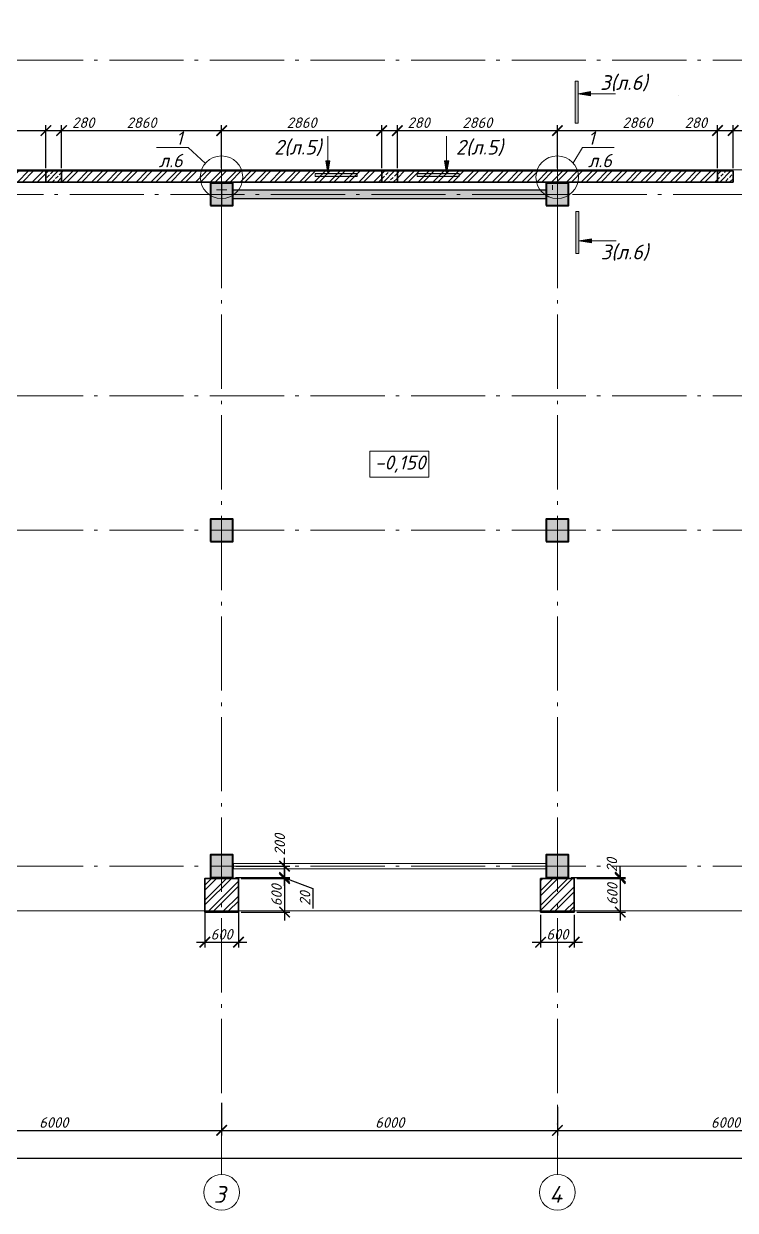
# Model space of a CAD drawing. Header units: millimetres. Extents: x -82276 to 69119, y 30132 to 86759.
# Drawn here: x -36808 to -24092, y 51308 to 72506 of the extents above; entities that cross this region are included whole.
import ezdxf
from ezdxf import colors
from ezdxf.entities.mleader import LeaderData, LeaderLine
from ezdxf.enums import TextEntityAlignment as Align
from ezdxf.math import Vec2, Vec3

# ---------------------------------------------------------------- set-up
doc = ezdxf.new("R2010")
doc.units = ezdxf.units.MM
doc.header["$MEASUREMENT"] = 0
doc.linetypes.add('Double Dashed', pattern=[1797.222233, 1325, -211.666656, 63.333344, -197.222233])
doc.layers.get('0').update_dxf_attribs({"lineweight": 5})
doc.layers.add('#Hatch', color=252, linetype='Continuous', lineweight=5, true_color=0x696969)
for name, color, linetype, lineweight in [('#Бетон', 10, 'Continuous', 35), ('#Выноски', 150, 'Continuous', 15), ('#стены внутр', 152, 'Continuous', 35), ('#стены наруж', 12, 'Continuous', 35), ('колонны_Ном._пера__94', 252, 'Continuous', 5), ('колонны_Ном._пера__99', 7, 'Continuous', 40), ('ОВ_главный', 1, 'Continuous', 30), ('оси_Ном._пера__96', 7, 'Continuous', 5), ('оси_Ном._пера__97', 7, 'Continuous', 5), ('размеры', 7, 'Continuous', 5), ('стены наруж_Ном._пера__96', 7, 'Continuous', 13), ('стены наруж_Ном._пера__97', 7, 'Continuous', 5), ('текст_Ном._пера__1', 7, 'Continuous', 0), ('текст_Ном._пера__98', 7, 'Continuous', 35), ('чертеж', 7, 'Continuous', 5), ('чертеж_Ном._пера__98', 7, 'Continuous', 35)]:
    doc.layers.add(name, color=color, linetype=linetype, lineweight=lineweight)
doc.layers.add('колонны', color=7, linetype='Continuous')
doc.layers.add('оси', color=7, linetype='Continuous')
doc.styles.get("Standard").update_dxf_attribs({"font": 'isocpeui.ttf'})
doc.styles.add('STEP PR', font='isocpeui.ttf')
doc.styles.add('СГЕНЕРИР_СТИЛЬ_2', font='gost_2_304-81_type.ttf')
doc.dimstyles.new('SPDS', dxfattribs={"dimscale": 50, "dimtxt": 2.5, "dimasz": 2.5, "dimexe": 1.25, "dimexo": 0.625, "dimtad": 1, "dimdec": 0, "dimrnd": 0.001, "dimtxsty": 'STEP PR', "dimblk": 'ARCHTICK', "dimcen": 2.5, "dimdle": 2, "dimclrd": 256, "dimclre": 256, "dimclrt": 7, "dimadec": 0, "dimazin": 2, "dimtfac": 0.75, "dimtdec": 0, "dimtmove": 1, "dimatfit": 3, "dimfxl": 1, "dimtolj": 1, "dimarcsym": 1})

# ---------------------------------------------------------------- blocks, each defined once
blk = doc.blocks.new('_ArchTick')
at = {"color": 0, "linetype": 'ByBlock', "const_width": 0.15}
blk.add_lwpolyline([(-0.5, -0.5), (0.5, 0.5)], dxfattribs=at)
blk = doc.blocks.new('*D15')
at = {"layer": 'Defpoints', "color": 0, "transparency": 16777216}
for p in [(-45271, 53288), (22379, 52484), (22379, 52239)]:
    blk.add_point(p, dxfattribs=at)
at = {"layer": 'размеры', "lineweight": -2, "transparency": 16777216}
for p, q in [((-45271, 53241), (-45271, 52145)), ((22379, 52437), (22379, 52145)), ((-45421, 52239), (22529, 52239))]:
    blk.add_line(p, q, dxfattribs=at)
at = {"layer": 'размеры', "lineweight": -2, "transparency": 16777216, "xscale": 187.5, "yscale": 187.5, "zscale": 187.5, "rotation": 180}
blk.add_blockref('_ArchTick', (-45271, 52239), dxfattribs=at)
at = {"layer": 'размеры', "lineweight": -2, "transparency": 16777216, "xscale": 187.5, "yscale": 187.5, "zscale": 187.5}
blk.add_blockref('_ArchTick', (22379, 52239), dxfattribs=at)
at = {"layer": 'размеры', "color": 7, "transparency": 16777216, "insert": (-11925, 52381), "char_height": 187.5, "attachment_point": 5, "style": 'STEP PR'}
blk.add_mtext('\\A1;67650', dxfattribs=at)
blk = doc.blocks.new('*D18')
at = {"layer": 'Defpoints', "color": 0, "transparency": 16777216}
for p in [(-39271, 53333), (-33271, 53272), (-33271, 52735)]:
    blk.add_point(p, dxfattribs=at)
at = {"layer": 'размеры', "lineweight": -2, "transparency": 16777216}
for p, q in [((-39271, 53286), (-39271, 52641)), ((-33271, 53225), (-33271, 52641)), ((-39421, 52735), (-33121, 52735))]:
    blk.add_line(p, q, dxfattribs=at)
at = {"layer": 'размеры', "lineweight": -2, "transparency": 16777216, "xscale": 187.5, "yscale": 187.5, "zscale": 187.5, "rotation": 180}
blk.add_blockref('_ArchTick', (-39271, 52735), dxfattribs=at)
at = {"layer": 'размеры', "lineweight": -2, "transparency": 16777216, "xscale": 187.5, "yscale": 187.5, "zscale": 187.5}
blk.add_blockref('_ArchTick', (-33271, 52735), dxfattribs=at)
at = {"layer": 'размеры', "color": 7, "transparency": 16777216, "insert": (-36271, 52876), "char_height": 187.5, "attachment_point": 5, "style": 'STEP PR'}
blk.add_mtext('\\A1;6000', dxfattribs=at)
blk = doc.blocks.new('*D19')
at = {"layer": 'Defpoints', "color": 0, "transparency": 16777216}
for p in [(-33271, 53272), (-27271, 53202), (-27271, 52735)]:
    blk.add_point(p, dxfattribs=at)
at = {"layer": 'размеры', "lineweight": -2, "transparency": 16777216}
for p, q in [((-33271, 53225), (-33271, 52641)), ((-27271, 53155), (-27271, 52641)), ((-33421, 52735), (-27121, 52735))]:
    blk.add_line(p, q, dxfattribs=at)
at = {"layer": 'размеры', "lineweight": -2, "transparency": 16777216, "xscale": 187.5, "yscale": 187.5, "zscale": 187.5, "rotation": 180}
blk.add_blockref('_ArchTick', (-33271, 52735), dxfattribs=at)
at = {"layer": 'размеры', "lineweight": -2, "transparency": 16777216, "xscale": 187.5, "yscale": 187.5, "zscale": 187.5}
blk.add_blockref('_ArchTick', (-27271, 52735), dxfattribs=at)
at = {"layer": 'размеры', "color": 7, "transparency": 16777216, "insert": (-30266, 52876), "char_height": 187.5, "attachment_point": 5, "style": 'STEP PR'}
blk.add_mtext('\\A1;6000', dxfattribs=at)
blk = doc.blocks.new('*D20')
at = {"layer": 'Defpoints', "color": 0, "transparency": 16777216}
for p in [(-21271, 53343), (-27271, 53202), (-21271, 52735)]:
    blk.add_point(p, dxfattribs=at)
at = {"layer": 'размеры', "lineweight": -2, "transparency": 16777216}
for p, q in [((-21271, 53296), (-21271, 52641)), ((-27271, 53155), (-27271, 52641)), ((-27421, 52735), (-21121, 52735))]:
    blk.add_line(p, q, dxfattribs=at)
at = {"layer": 'размеры', "lineweight": -2, "transparency": 16777216, "xscale": 187.5, "yscale": 187.5, "zscale": 187.5, "rotation": 180}
blk.add_blockref('_ArchTick', (-27271, 52735), dxfattribs=at)
at = {"layer": 'размеры', "lineweight": -2, "transparency": 16777216, "xscale": 187.5, "yscale": 187.5, "zscale": 187.5}
blk.add_blockref('_ArchTick', (-21271, 52735), dxfattribs=at)
at = {"layer": 'размеры', "color": 7, "transparency": 16777216, "insert": (-24266, 52876), "char_height": 187.5, "attachment_point": 5, "style": 'STEP PR'}
blk.add_mtext('\\A1;6000', dxfattribs=at)
blk = doc.blocks.new('*D36')
at = {"layer": 'Defpoints', "color": 0, "transparency": 16777216}
for p in [(-33571, 56766), (-32971, 56766), (-32971, 56097)]:
    blk.add_point(p, dxfattribs=at)
at = {"layer": 'размеры', "lineweight": -2, "transparency": 16777216}
for p, q in [((-33571, 56719), (-33571, 56004)), ((-32971, 56719), (-32971, 56004)), ((-33721, 56097), (-32821, 56097))]:
    blk.add_line(p, q, dxfattribs=at)
at = {"layer": 'размеры', "lineweight": -2, "transparency": 16777216, "xscale": 187.5, "yscale": 187.5, "zscale": 187.5, "rotation": 180}
blk.add_blockref('_ArchTick', (-33571, 56097), dxfattribs=at)
at = {"layer": 'размеры', "lineweight": -2, "transparency": 16777216, "xscale": 187.5, "yscale": 187.5, "zscale": 187.5}
blk.add_blockref('_ArchTick', (-32971, 56097), dxfattribs=at)
at = {"layer": 'размеры', "color": 7, "transparency": 16777216, "insert": (-33271, 56238), "char_height": 187.5, "attachment_point": 5, "style": 'STEP PR'}
blk.add_mtext('\\A1;600', dxfattribs=at)
blk = doc.blocks.new('*D37')
at = {"layer": 'Defpoints', "color": 0, "transparency": 16777216}
for p in [(-27571, 56636), (-26971, 56636), (-26971, 56097)]:
    blk.add_point(p, dxfattribs=at)
at = {"layer": 'размеры', "lineweight": -2, "transparency": 16777216}
for p, q in [((-27571, 56589), (-27571, 56004)), ((-26971, 56589), (-26971, 56004)), ((-27721, 56097), (-26821, 56097))]:
    blk.add_line(p, q, dxfattribs=at)
at = {"layer": 'размеры', "lineweight": -2, "transparency": 16777216, "xscale": 187.5, "yscale": 187.5, "zscale": 187.5, "rotation": 180}
blk.add_blockref('_ArchTick', (-27571, 56097), dxfattribs=at)
at = {"layer": 'размеры', "lineweight": -2, "transparency": 16777216, "xscale": 187.5, "yscale": 187.5, "zscale": 187.5}
blk.add_blockref('_ArchTick', (-26971, 56097), dxfattribs=at)
at = {"layer": 'размеры', "color": 7, "transparency": 16777216, "insert": (-27271, 56238), "char_height": 187.5, "attachment_point": 5, "style": 'STEP PR'}
blk.add_mtext('\\A1;600', dxfattribs=at)
blk = doc.blocks.new('Колонна_15_1', base_point=(22379, 71856))
at = {"layer": 'колонны_Ном._пера__94', "linetype": 'Continuous'}
blk.add_hatch(color=256, dxfattribs=at).paths.add_polyline_path([(22179, 71647), (22579, 71647), (22579, 72047), (22179, 72047)])
at = {"layer": 'колонны_Ном._пера__94', "color": 253, "lineweight": 5, "true_color": 0xa3a3a3}
for points in [[(22379, 72047), (22379, 71647)], [(22179, 71847), (22579, 71847)]]:
    blk.add_lwpolyline(points, dxfattribs=at)
at = {"layer": 'колонны_Ном._пера__99', "linetype": 'Continuous', "flags": 128}
blk.add_lwpolyline([(22179, 71647), (22579, 71647), (22579, 72047), (22179, 72047)], close=True, dxfattribs=at)
blk = doc.blocks.new('Связ001')
at = {"layer": 'чертеж', "color": 83, "linetype": 'Continuous', "true_color": 0x7dc93b}
blk.add_line((150, 0), (1209, 0), dxfattribs=at)
at = {"layer": 'чертеж', "color": 102, "linetype": 'Continuous'}
blk.add_lwpolyline([(150, 100), (5983, 100), (5983, 0), (150, 0), (150, 100)], dxfattribs=at)
blk = doc.blocks.new('Стандартный маркер сетки_19')
at = {"layer": 'оси_Ном._пера__96', "linetype": 'Double Dashed'}
blk.add_line((900, 0), (35164, 0), dxfattribs=at)
at = {"layer": 'оси_Ном._пера__96', "style": 'СГЕНЕРИР_СТИЛЬ_2'}
blk.add_attdef('AC_MarkerText_1', text='', height=350, rotation=180, dxfattribs=at).set_placement((36306, 270), align=Align.BOTTOM_LEFT)
blk = doc.blocks.new('A$C4165528A')
at = {"layer": 'колонны_Ном._пера__94', "linetype": 'Continuous', "true_color": 0x737373}
blk.add_hatch(color=8, dxfattribs=at).paths.add_polyline_path([(19, -964), (179, -964), (179, 4637), (19, 4637)])
at = {"layer": '#стены внутр', "lineweight": 30}
blk.add_lwpolyline([(19, 4637), (179, 4637), (179, -964), (19, -964), (19, 4637)], dxfattribs=at)
blk = doc.blocks.new('Стандартный маркер сетки')
at = {"layer": 'оси_Ном._пера__96', "linetype": 'Double Dashed'}
for p, q in [((900, 0), (0, 0)), ((900, 0), (17157, 0)), ((17157, 0), (18057, 0))]:
    blk.add_line(p, q, dxfattribs=at)
blk.add_point((17157, 0), dxfattribs=at)
blk.add_point((17157, 0), dxfattribs=at)
at = {"layer": 'оси_Ном._пера__97', "linetype": 'Continuous'}
blk.add_circle((18377, 0), 320, dxfattribs=at)
at = {"layer": 'оси_Ном._пера__96', "style": 'СГЕНЕРИР_СТИЛЬ_2'}
blk.add_attdef('AC_MarkerText_1', text='', height=350, rotation=90, dxfattribs=at).set_placement((18727, -87), align=Align.BOTTOM_LEFT)
blk = doc.blocks.new('*D92')
at = {"layer": 'Defpoints', "color": 0, "transparency": 16777216}
for p in [(-33071, 57256), (-32971, 57236), (-32148, 57256)]:
    blk.add_point(p, dxfattribs=at)
at = {"layer": 'размеры', "lineweight": -2, "transparency": 16777216}
for p, q in [((-33024, 57256), (-32054, 57256)), ((-32924, 57236), (-32054, 57236)), ((-32148, 57256), (-32148, 57443)), ((-32148, 57236), (-32148, 57256)), ((-32148, 57236), (-32148, 57256)), ((-32148, 57246), (-31640, 57058)), ((-32148, 57236), (-32148, 57048)), ((-31640, 57058), (-31640, 56702))]:
    blk.add_line(p, q, dxfattribs=at)
at = {"layer": 'размеры', "lineweight": -2, "transparency": 16777216, "xscale": 187.5, "yscale": 187.5, "zscale": 187.5}
for p, rotation in [((-32148, 57256), 270), ((-32148, 57236), 90)]:
    blk.add_blockref('_ArchTick', p, dxfattribs=dict(at, rotation=rotation))
at = {"layer": 'размеры', "color": 7, "transparency": 16777216, "insert": (-31781, 56880), "char_height": 187.5, "attachment_point": 5, "rotation": 90, "style": 'STEP PR'}
blk.add_mtext('\\A1;20', dxfattribs=at)
blk = doc.blocks.new('*D91')
at = {"layer": 'Defpoints', "color": 0, "transparency": 16777216}
for p in [(-32971, 57236), (-32971, 56636), (-32148, 56636)]:
    blk.add_point(p, dxfattribs=at)
at = {"layer": 'размеры', "lineweight": -2, "transparency": 16777216}
for p, q in [((-32924, 57236), (-32054, 57236)), ((-32148, 57386), (-32148, 56486)), ((-32924, 56636), (-32054, 56636))]:
    blk.add_line(p, q, dxfattribs=at)
at = {"layer": 'размеры', "lineweight": -2, "transparency": 16777216, "xscale": 187.5, "yscale": 187.5, "zscale": 187.5}
for p, rotation in [((-32148, 57236), 90), ((-32148, 56636), 270)]:
    blk.add_blockref('_ArchTick', p, dxfattribs=dict(at, rotation=rotation))
at = {"layer": 'размеры', "color": 7, "transparency": 16777216, "insert": (-32289, 56936), "char_height": 187.5, "attachment_point": 5, "rotation": 90, "style": 'STEP PR'}
blk.add_mtext('\\A1;600', dxfattribs=at)
blk = doc.blocks.new('*D93')
at = {"layer": 'Defpoints', "color": 0, "transparency": 16777216}
for p in [(-26971, 57236), (-26971, 56636), (-26148, 56636)]:
    blk.add_point(p, dxfattribs=at)
at = {"layer": 'размеры', "lineweight": -2, "transparency": 16777216}
for p, q in [((-26924, 57236), (-26054, 57236)), ((-26148, 57386), (-26148, 56486)), ((-26924, 56636), (-26054, 56636))]:
    blk.add_line(p, q, dxfattribs=at)
at = {"layer": 'размеры', "lineweight": -2, "transparency": 16777216, "xscale": 187.5, "yscale": 187.5, "zscale": 187.5}
for p, rotation in [((-26148, 57236), 90), ((-26148, 56636), 270)]:
    blk.add_blockref('_ArchTick', p, dxfattribs=dict(at, rotation=rotation))
at = {"layer": 'размеры', "color": 7, "transparency": 16777216, "insert": (-26289, 56956), "char_height": 187.5, "attachment_point": 5, "rotation": 90, "style": 'STEP PR'}
blk.add_mtext('\\A1;600', dxfattribs=at)
blk = doc.blocks.new('*D140')
at = {"layer": 'Defpoints', "color": 0, "transparency": 16777216}
for p in [(-33062, 57456), (-32148, 57456), (-33071, 57256)]:
    blk.add_point(p, dxfattribs=at)
at = {"layer": 'размеры', "lineweight": -2, "transparency": 16777216}
for p, q in [((-33015, 57456), (-32054, 57456)), ((-32148, 57106), (-32148, 57606)), ((-33024, 57256), (-32054, 57256))]:
    blk.add_line(p, q, dxfattribs=at)
at = {"layer": 'размеры', "lineweight": -2, "transparency": 16777216, "xscale": 187.5, "yscale": 187.5, "zscale": 187.5}
for p, rotation in [((-32148, 57456), 90), ((-32148, 57256), 270)]:
    blk.add_blockref('_ArchTick', p, dxfattribs=dict(at, rotation=rotation))
at = {"layer": 'размеры', "color": 7, "transparency": 16777216, "insert": (-32232, 57841), "char_height": 187.5, "attachment_point": 5, "rotation": 90, "style": 'STEP PR'}
blk.add_mtext('\\A1;200', dxfattribs=at)
blk = doc.blocks.new('*D141')
at = {"layer": 'Defpoints', "color": 0, "transparency": 16777216}
for p in [(-27071, 57256), (-26971, 57236), (-26148, 57256)]:
    blk.add_point(p, dxfattribs=at)
at = {"layer": 'размеры', "lineweight": -2, "transparency": 16777216}
for p, q in [((-27024, 57256), (-26054, 57256)), ((-26924, 57236), (-26054, 57236)), ((-26148, 57256), (-26148, 57443)), ((-26148, 57236), (-26148, 57256)), ((-26148, 57236), (-26148, 57048))]:
    blk.add_line(p, q, dxfattribs=at)
at = {"layer": 'размеры', "lineweight": -2, "transparency": 16777216, "xscale": 187.5, "yscale": 187.5, "zscale": 187.5}
for p, rotation in [((-26148, 57256), 270), ((-26148, 57236), 90)]:
    blk.add_blockref('_ArchTick', p, dxfattribs=dict(at, rotation=rotation))
at = {"layer": 'размеры', "color": 7, "transparency": 16777216, "insert": (-26297, 57476), "char_height": 187.5, "attachment_point": 5, "rotation": 90, "style": 'STEP PR'}
blk.add_mtext('\\A1;20', dxfattribs=at)
blk = doc.blocks.new('сердечник280х200')
at = {"layer": '#Hatch'}
h = blk.add_hatch(dxfattribs=at)
h.set_pattern_fill('ANSI33', color=256, scale=500)
h.paths.add_polyline_path([(-140, -100), (140, -100), (140, 100), (-140, 100)])
at = {"layer": '#Бетон'}
blk.add_lwpolyline([(-140, -100), (140, -100), (140, 100), (-140, 100)], close=True, dxfattribs=at)
blk = doc.blocks.new('*D187')
at = {"layer": 'Defpoints', "color": 0, "transparency": 16777216}
for p in [(-36412, 70597), (-39271, 69876), (-36412, 69876)]:
    blk.add_point(p, dxfattribs=at)
at = {"layer": 'размеры', "lineweight": -2, "transparency": 16777216}
for p, q in [((-39421, 70597), (-36262, 70597)), ((-39271, 69923), (-39271, 70691)), ((-36412, 69923), (-36412, 70691))]:
    blk.add_line(p, q, dxfattribs=at)
at = {"layer": 'размеры', "lineweight": -2, "transparency": 16777216, "xscale": 187.5, "yscale": 187.5, "zscale": 187.5, "rotation": 180}
blk.add_blockref('_ArchTick', (-39271, 70597), dxfattribs=at)
at = {"layer": 'размеры', "lineweight": -2, "transparency": 16777216, "xscale": 187.5, "yscale": 187.5, "zscale": 187.5}
blk.add_blockref('_ArchTick', (-36412, 70597), dxfattribs=at)
at = {"layer": 'размеры', "color": 7, "transparency": 16777216, "insert": (-37842, 70738), "char_height": 187.5, "attachment_point": 5, "style": 'STEP PR'}
blk.add_mtext('\\A1;2860', dxfattribs=at)
blk = doc.blocks.new('*D188')
at = {"layer": 'Defpoints', "color": 0, "transparency": 16777216}
for p in [(-36132, 70597), (-36412, 69876), (-36132, 69876)]:
    blk.add_point(p, dxfattribs=at)
at = {"layer": 'размеры', "lineweight": -2, "transparency": 16777216}
for p, q in [((-36562, 70597), (-35982, 70597)), ((-36412, 69923), (-36412, 70691)), ((-36132, 69923), (-36132, 70691))]:
    blk.add_line(p, q, dxfattribs=at)
at = {"layer": 'размеры', "lineweight": -2, "transparency": 16777216, "xscale": 187.5, "yscale": 187.5, "zscale": 187.5, "rotation": 180}
blk.add_blockref('_ArchTick', (-36412, 70597), dxfattribs=at)
at = {"layer": 'размеры', "lineweight": -2, "transparency": 16777216, "xscale": 187.5, "yscale": 187.5, "zscale": 187.5}
blk.add_blockref('_ArchTick', (-36132, 70597), dxfattribs=at)
at = {"layer": 'размеры', "color": 7, "transparency": 16777216, "insert": (-35744, 70738), "char_height": 187.5, "attachment_point": 5, "style": 'STEP PR'}
blk.add_mtext('\\A1;280', dxfattribs=at)
blk = doc.blocks.new('*D189')
at = {"layer": 'Defpoints', "color": 0, "transparency": 16777216}
for p in [(-33271, 70597), (-36132, 69876), (-33271, 69876)]:
    blk.add_point(p, dxfattribs=at)
at = {"layer": 'размеры', "lineweight": -2, "transparency": 16777216}
for p, q in [((-36282, 70597), (-33121, 70597)), ((-36132, 69923), (-36132, 70691)), ((-33271, 69923), (-33271, 70691))]:
    blk.add_line(p, q, dxfattribs=at)
at = {"layer": 'размеры', "lineweight": -2, "transparency": 16777216, "xscale": 187.5, "yscale": 187.5, "zscale": 187.5, "rotation": 180}
blk.add_blockref('_ArchTick', (-36132, 70597), dxfattribs=at)
at = {"layer": 'размеры', "lineweight": -2, "transparency": 16777216, "xscale": 187.5, "yscale": 187.5, "zscale": 187.5}
blk.add_blockref('_ArchTick', (-33271, 70597), dxfattribs=at)
at = {"layer": 'размеры', "color": 7, "transparency": 16777216, "insert": (-34702, 70738), "char_height": 187.5, "attachment_point": 5, "style": 'STEP PR'}
blk.add_mtext('\\A1;2860', dxfattribs=at)
blk = doc.blocks.new('*D190')
at = {"layer": 'Defpoints', "color": 0, "transparency": 16777216}
for p in [(-30411, 70597), (-33271, 69876), (-30411, 69876)]:
    blk.add_point(p, dxfattribs=at)
at = {"layer": 'размеры', "lineweight": -2, "transparency": 16777216}
for p, q in [((-33421, 70597), (-30261, 70597)), ((-33271, 69923), (-33271, 70691)), ((-30411, 69923), (-30411, 70691))]:
    blk.add_line(p, q, dxfattribs=at)
at = {"layer": 'размеры', "lineweight": -2, "transparency": 16777216, "xscale": 187.5, "yscale": 187.5, "zscale": 187.5, "rotation": 180}
blk.add_blockref('_ArchTick', (-33271, 70597), dxfattribs=at)
at = {"layer": 'размеры', "lineweight": -2, "transparency": 16777216, "xscale": 187.5, "yscale": 187.5, "zscale": 187.5}
blk.add_blockref('_ArchTick', (-30411, 70597), dxfattribs=at)
at = {"layer": 'размеры', "color": 7, "transparency": 16777216, "insert": (-31841, 70738), "char_height": 187.5, "attachment_point": 5, "style": 'STEP PR'}
blk.add_mtext('\\A1;2860', dxfattribs=at)
blk = doc.blocks.new('*D191')
at = {"layer": 'Defpoints', "color": 0, "transparency": 16777216}
for p in [(-30131, 70597), (-30411, 69876), (-30131, 69876)]:
    blk.add_point(p, dxfattribs=at)
at = {"layer": 'размеры', "lineweight": -2, "transparency": 16777216}
for p, q in [((-30561, 70597), (-29981, 70597)), ((-30411, 69923), (-30411, 70691)), ((-30131, 69923), (-30131, 70691))]:
    blk.add_line(p, q, dxfattribs=at)
at = {"layer": 'размеры', "lineweight": -2, "transparency": 16777216, "xscale": 187.5, "yscale": 187.5, "zscale": 187.5, "rotation": 180}
blk.add_blockref('_ArchTick', (-30411, 70597), dxfattribs=at)
at = {"layer": 'размеры', "lineweight": -2, "transparency": 16777216, "xscale": 187.5, "yscale": 187.5, "zscale": 187.5}
blk.add_blockref('_ArchTick', (-30131, 70597), dxfattribs=at)
at = {"layer": 'размеры', "color": 7, "transparency": 16777216, "insert": (-29750, 70738), "char_height": 187.5, "attachment_point": 5, "style": 'STEP PR'}
blk.add_mtext('\\A1;280', dxfattribs=at)
blk = doc.blocks.new('*D192')
at = {"layer": 'Defpoints', "color": 0, "transparency": 16777216}
for p in [(-27271, 70597), (-30131, 69876), (-27271, 69876)]:
    blk.add_point(p, dxfattribs=at)
at = {"layer": 'размеры', "lineweight": -2, "transparency": 16777216}
for p, q in [((-30281, 70597), (-27121, 70597)), ((-30131, 69923), (-30131, 70691)), ((-27271, 69923), (-27271, 70691))]:
    blk.add_line(p, q, dxfattribs=at)
at = {"layer": 'размеры', "lineweight": -2, "transparency": 16777216, "xscale": 187.5, "yscale": 187.5, "zscale": 187.5, "rotation": 180}
blk.add_blockref('_ArchTick', (-30131, 70597), dxfattribs=at)
at = {"layer": 'размеры', "lineweight": -2, "transparency": 16777216, "xscale": 187.5, "yscale": 187.5, "zscale": 187.5}
blk.add_blockref('_ArchTick', (-27271, 70597), dxfattribs=at)
at = {"layer": 'размеры', "color": 7, "transparency": 16777216, "insert": (-28701, 70738), "char_height": 187.5, "attachment_point": 5, "style": 'STEP PR'}
blk.add_mtext('\\A1;2860', dxfattribs=at)
blk = doc.blocks.new('*D193')
at = {"layer": 'Defpoints', "color": 0, "transparency": 16777216}
for p in [(-24411, 70597), (-27271, 69876), (-24411, 69876)]:
    blk.add_point(p, dxfattribs=at)
at = {"layer": 'размеры', "lineweight": -2, "transparency": 16777216}
for p, q in [((-27421, 70597), (-24261, 70597)), ((-27271, 69923), (-27271, 70691)), ((-24411, 69923), (-24411, 70691))]:
    blk.add_line(p, q, dxfattribs=at)
at = {"layer": 'размеры', "lineweight": -2, "transparency": 16777216, "xscale": 187.5, "yscale": 187.5, "zscale": 187.5, "rotation": 180}
blk.add_blockref('_ArchTick', (-27271, 70597), dxfattribs=at)
at = {"layer": 'размеры', "lineweight": -2, "transparency": 16777216, "xscale": 187.5, "yscale": 187.5, "zscale": 187.5}
blk.add_blockref('_ArchTick', (-24411, 70597), dxfattribs=at)
at = {"layer": 'размеры', "color": 7, "transparency": 16777216, "insert": (-25841, 70738), "char_height": 187.5, "attachment_point": 5, "style": 'STEP PR'}
blk.add_mtext('\\A1;2860', dxfattribs=at)
blk = doc.blocks.new('*D194')
at = {"layer": 'Defpoints', "color": 0, "transparency": 16777216}
for p in [(-23111, 70597), (-24131, 69876), (-23111, 69876)]:
    blk.add_point(p, dxfattribs=at)
at = {"layer": 'размеры', "lineweight": -2, "transparency": 16777216}
for p, q in [((-24281, 70597), (-22961, 70597)), ((-24131, 69923), (-24131, 70691)), ((-23111, 69923), (-23111, 70691))]:
    blk.add_line(p, q, dxfattribs=at)
at = {"layer": 'размеры', "lineweight": -2, "transparency": 16777216, "xscale": 187.5, "yscale": 187.5, "zscale": 187.5, "rotation": 180}
blk.add_blockref('_ArchTick', (-24131, 70597), dxfattribs=at)
at = {"layer": 'размеры', "lineweight": -2, "transparency": 16777216, "xscale": 187.5, "yscale": 187.5, "zscale": 187.5}
blk.add_blockref('_ArchTick', (-23111, 70597), dxfattribs=at)
at = {"layer": 'размеры', "color": 7, "transparency": 16777216, "insert": (-23621, 70738), "char_height": 187.5, "attachment_point": 5, "style": 'STEP PR'}
blk.add_mtext('\\A1;1020', dxfattribs=at)
blk = doc.blocks.new('*D265')
at = {"layer": 'Defpoints', "color": 0, "transparency": 16777216}
for p in [(-24131, 70597), (-24411, 69876), (-24131, 69876)]:
    blk.add_point(p, dxfattribs=at)
at = {"layer": 'размеры', "lineweight": -2, "transparency": 16777216}
for p, q in [((-24561, 70597), (-23981, 70597)), ((-24411, 69923), (-24411, 70691)), ((-24131, 69923), (-24131, 70691))]:
    blk.add_line(p, q, dxfattribs=at)
at = {"layer": 'размеры', "lineweight": -2, "transparency": 16777216, "xscale": 187.5, "yscale": 187.5, "zscale": 187.5, "rotation": 180}
blk.add_blockref('_ArchTick', (-24411, 70597), dxfattribs=at)
at = {"layer": 'размеры', "lineweight": -2, "transparency": 16777216, "xscale": 187.5, "yscale": 187.5, "zscale": 187.5}
blk.add_blockref('_ArchTick', (-24131, 70597), dxfattribs=at)
at = {"layer": 'размеры', "color": 7, "transparency": 16777216, "insert": (-24796, 70738), "char_height": 187.5, "attachment_point": 5, "style": 'STEP PR'}
blk.add_mtext('\\A1;280', dxfattribs=at)
blk = doc.blocks.new('*U272')
at = {"linetype": 'ByBlock', "ltscale": 100}
h = blk.add_hatch(color=256, dxfattribs=at)
h.dxf.hatch_style = 1
h.paths.add_polyline_path([(35, 1000), (-35, 1000), (-35, 0), (35, 0)])
h = blk.add_hatch(color=256, dxfattribs=at)
h.dxf.hatch_style = 1
h.paths.add_polyline_path([(335, 750), (335, 700), (335, 650), (35, 700)])
for p, q in [((-35, 1000), (35, 1000)), ((-35, 0), (-35, 1000)), ((35, 1000), (35, 0)), ((35, 700), (335, 750)), ((35, 700), (335, 650)), ((335, 750), (335, 700)), ((335, 650), (335, 700)), ((35, 0), (-35, 0))]:
    blk.add_line(p, q, dxfattribs=at)
at = {"linetype": 'ByBlock', "ltscale": 100, "extrusion": (0, 1, 0), "elevation": 700}
blk.add_lwpolyline([(-925, 0), (-335, 0)], dxfattribs=at)
at = {"ltscale": 100, "style": 'STEP PR'}
blk.add_attdef('Nv', text='', height=350, dxfattribs=at).set_placement((781, 790), align=Align.RIGHT)
blk = doc.blocks.new('*U273')
at = {"linetype": 'ByBlock', "ltscale": 100}
h = blk.add_hatch(color=256, dxfattribs=at)
h.dxf.hatch_style = 1
h.paths.add_polyline_path([(35, 0), (-35, 0), (-35, -1000), (35, -1000)])
h = blk.add_hatch(color=256, dxfattribs=at)
h.dxf.hatch_style = 1
h.paths.add_polyline_path([(335, -750), (335, -700), (335, -650), (35, -700)])
for p, q in [((35, 0), (-35, 0)), ((-35, 0), (-35, -1000)), ((35, -1000), (35, 0)), ((35, -700), (335, -650)), ((35, -700), (335, -750)), ((335, -650), (335, -700)), ((335, -750), (335, -700)), ((-35, -1000), (35, -1000))]:
    blk.add_line(p, q, dxfattribs=at)
at = {"linetype": 'ByBlock', "ltscale": 100, "extrusion": (0, -1, 0), "elevation": 700}
blk.add_lwpolyline([(925, 0), (335, 0)], dxfattribs=at)
at = {"ltscale": 100, "style": 'STEP PR'}
blk.add_attdef('Nv', text='', height=350, dxfattribs=at).set_placement((781, -1140), align=Align.RIGHT)
blk = doc.blocks.new('*U275')
at = {"ltscale": 100}
h = blk.add_hatch(color=256, dxfattribs=at)
h.dxf.hatch_style = 1
h.paths.add_polyline_path([(-85, 1070), (-35, 1070), (15, 1070), (-35, 770)])
h = blk.add_hatch(color=256, dxfattribs=at)
h.dxf.hatch_style = 1
h.paths.add_polyline_path([(665, 700), (665, 770), (-335, 770), (-335, 700)])
at = {"linetype": 'Continuous', "ltscale": 100}
for p, q in [((-85, 1070), (-35, 1070)), ((-35, 770), (-85, 1070)), ((-35, 770), (15, 1070)), ((15, 1070), (-35, 1070)), ((-335, 700), (-335, 770)), ((-335, 770), (665, 770)), ((665, 700), (-335, 700))]:
    blk.add_line(p, q, dxfattribs=at)
at = {"linetype": 'Continuous', "ltscale": 100, "extrusion": (-1, -1e-16, 0), "elevation": 35}
blk.add_lwpolyline([(-1660, 0), (-1070, 0)], dxfattribs=at)
at = {"linetype": 'Continuous', "ltscale": 100}
blk.add_lwpolyline([(665, 700), (665, 770)], dxfattribs=at)
at = {"ltscale": 100, "style": 'STEP PR'}
blk.add_attdef('Nh', text='', height=350, dxfattribs=at).set_placement((-192, 1222), align=Align.RIGHT)
blk = doc.blocks.new('*U341')
at = {"ltscale": 100}
h = blk.add_hatch(color=256, dxfattribs=at)
h.dxf.hatch_style = 1
h.paths.add_polyline_path([(1415, 1070), (1365, 1070), (1315, 1070), (1365, 770)])
h = blk.add_hatch(color=256, dxfattribs=at)
h.dxf.hatch_style = 1
h.paths.add_polyline_path([(1665, 700), (1665, 770), (665, 770), (665, 700)])
at = {"linetype": 'Continuous', "ltscale": 100}
for p, q in [((1365, 770), (1315, 1070)), ((1315, 1070), (1365, 1070)), ((1415, 1070), (1365, 1070)), ((1365, 770), (1415, 1070)), ((1665, 770), (665, 770)), ((665, 700), (1665, 700)), ((1665, 700), (1665, 770))]:
    blk.add_line(p, q, dxfattribs=at)
at = {"linetype": 'Continuous', "ltscale": 100, "extrusion": (1, -1e-16, 0), "elevation": 1365}
blk.add_lwpolyline([(1660, 0), (1070, 0)], dxfattribs=at)
at = {"linetype": 'Continuous', "ltscale": 100}
blk.add_lwpolyline([(665, 700), (665, 770)], dxfattribs=at)
at = {"ltscale": 100, "style": 'STEP PR'}
blk.add_attdef('Nh', text='', height=350, dxfattribs=at).set_placement((1799, 1222), align=Align.RIGHT)
blk = doc.blocks.new('_None')

msp = doc.modelspace()

# ---------------------------------------------------------------- hatches: boundary and pattern name
at = {"layer": '#Hatch'}
h = msp.add_hatch(dxfattribs=at)
h.set_pattern_fill('ANSI32', color=256, scale=500)
h.paths.add_polyline_path([(-42131, 69875.7), (-42131, 69675.7), (-41470.6, 69675.7), (-39271, 69675.7), (-39271, 69875.7)])
h.paths.add_polyline_path([(-39271, 69875.7), (-39271, 69675.7), (-36412.2, 69675.7), (-36412.2, 69875.7)])
h = msp.add_hatch(dxfattribs=at)
h.set_pattern_fill('ANSI32', color=256, scale=500)
h.paths.add_polyline_path([(-33271, 69675.7), (-33271, 69875.7), (-36132.2, 69875.7), (-36132.2, 69675.7)])
h.paths.add_polyline_path([(-33271, 69875.7), (-33271, 69675.7), (-30411, 69675.7), (-30411, 69875.7)])
h = msp.add_hatch(dxfattribs=at)
h.set_pattern_fill('ANSI32', color=256, scale=500)
h.paths.add_polyline_path([(-30131, 69875.7), (-30131, 69675.7), (-27271, 69675.7), (-27271, 69875.7)])
h.paths.add_polyline_path([(-27271, 69875.7), (-27271, 69675.7), (-24411, 69675.7), (-24411, 69875.7)])
h = msp.add_hatch(dxfattribs=at)
h.set_pattern_fill('ANSI32', color=256, scale=500)
h.paths.add_polyline_path([(-32971, 57235.7), (-33271, 57235.7), (-33271, 56655.7), (-32971, 56655.7), (-32971, 56835.7)])
h.paths.add_polyline_path([(-33271, 57235.7), (-33571, 57235.7), (-33571, 56655.7), (-33271, 56655.7)])
h = msp.add_hatch(dxfattribs=at)
h.set_pattern_fill('ANSI32', color=256, scale=500)
h.paths.add_polyline_path([(-26971, 57235.7), (-27271, 57235.7), (-27271, 56655.7), (-26971, 56655.7)])
h.paths.add_polyline_path([(-27271, 57235.7), (-27571, 57235.7), (-27571, 56655.7), (-27271, 56655.7)])

# ---------------------------------------------------------------- linework, layer by layer
at = {"layer": '#Бетон'}
for points in [[(-36412.2, 69675.7), (-36132.2, 69675.7), (-36132.2, 69875.7), (-36412.2, 69875.7)], [(-30411, 69675.7), (-30131, 69675.7), (-30131, 69875.7), (-30411, 69875.7)], [(-24411, 69675.7), (-24131, 69675.7), (-24131, 69875.7), (-24411, 69875.7)]]:
    msp.add_lwpolyline(points, close=True, dxfattribs=at)
at = {"layer": '#Выноски'}
for centre in [(-33274, 69763.9), (-27274, 69763.9)]:
    msp.add_circle(centre, 379.5, dxfattribs=at)
at = {"layer": '#стены наруж'}
for points in [[(-42271, 69875.7), (-24131, 69875.7), (-24131, 69675.7), (-41470.6, 69675.7)], [(-33571, 56635.7), (-33571, 57235.7), (-32971, 57235.7), (-32971, 56835.7), (-32971, 56835.7), (-32971, 56835.7), (-32971, 56635.7), (-33571, 56635.7)]]:
    msp.add_lwpolyline(points, dxfattribs=at)
msp.add_lwpolyline([(-27571, 57235.7), (-26971, 57235.7), (-26971, 56635.7), (-27571, 56635.7)], close=True, dxfattribs=at)
at = {"layer": 'ОВ_главный', "color": 7, "linetype": 'Continuous', "lineweight": 25}
msp.add_line((-25098.6, 71228.5), (-25098.2, 71228.5), dxfattribs=at)
at = {"layer": 'оси_Ном._пера__96', "linetype": 'Double Dashed'}
for p, q in [((25356.7, 71855.7), (-47497.5, 71855.7)), ((25356.7, 65855.7), (-47112.2, 65855.7)), ((25356.7, 63455.7), (-47112.2, 63455.7)), ((25356.7, 57455.7), (-47112.2, 57455.7))]:
    msp.add_line(p, q, dxfattribs=at)
at = {"layer": 'стены наруж_Ном._пера__96', "linetype": 'Continuous'}
msp.add_line((-33181, 69540.1), (-33361, 69540.1), dxfattribs=at)
at = {"layer": 'стены наруж_Ном._пера__97'}
msp.add_line((-27361, 69540.1), (-27361, 69622.8), dxfattribs=at)
at = {"layer": 'текст_Ном._пера__98', "linetype": 'Continuous', "lineweight": 5, "flags": 128}
msp.add_lwpolyline([(-30625, 64872.2), (-29565.8, 64872.2), (-29565.8, 64404), (-30625, 64404)], close=True, dxfattribs=at)
at = {"layer": 'чертеж', "color": 5, "lineweight": 0}
msp.add_lwpolyline([(-14971, 69500.1), (-14971, 72505.7), (-21925.7, 72505.7), (-21925.7, 69892.9), (-45919.8, 69892.9), (-45921, 56655.7), (-14971, 56655.7), (-14971, 69500.1)], dxfattribs=at)

# ---------------------------------------------------------------- block references
at = {"layer": '#Выноски'}
ref = msp.add_blockref('*U272', (-26927.8, 70730.8), dxfattribs=dict(at, xscale=0.75, yscale=0.75, zscale=0.75))
ref.add_attrib('Nv', '3(л.6)', dxfattribs={"layer": '0', "ltscale": 100, "height": 262.5, "style": 'STEP PR'}).set_placement((-25658.6, 71323.4), align=Align.RIGHT)
at = {"layer": '#Выноски', "xscale": 0.75, "yscale": 0.75, "zscale": 0.75}
msp.add_blockref('*U275', (-31346.4, 69252.1), dxfattribs=at).add_auto_attribs({'Nh': '2(л.5)'})
at = {"layer": '#Выноски'}
ref = msp.add_blockref('*U341', (-30275.1, 69252.1), dxfattribs=dict(at, xscale=0.75, yscale=0.75, zscale=0.75))
ref.add_attrib('Nh', '2(л.5)', dxfattribs={"layer": '0', "ltscale": 100, "height": 262.5, "style": 'STEP PR'}).set_placement((-28242.2, 70168.5), align=Align.RIGHT)
ref = msp.add_blockref('*U273', (-26915.3, 69151.5), dxfattribs=dict(at, xscale=0.75, yscale=0.75, zscale=0.75))
ref.add_attrib('Nv', '3(л.6)', dxfattribs={"layer": '0', "ltscale": 100, "height": 262.5, "style": 'STEP PR'}).set_placement((-25646.2, 68296.5), align=Align.RIGHT)
at = {"layer": '#стены внутр', "rotation": 270}
msp.add_blockref('A$C4165528A', (-32107, 69554.8), dxfattribs=at)
at = {"layer": 'колонны'}
for p in [(-33270.7, 69464.6), (-27270.7, 69464.6), (-33271, 63464.6), (-27271, 63464.6), (-33271, 57464.6), (-27271, 57464.6)]:
    msp.add_blockref('Колонна_15_1', p, dxfattribs=at)
at = {"layer": 'оси', "color": 251, "lineweight": 5}
ref = msp.add_blockref('Стандартный маркер сетки', (-33271, 70005.5), dxfattribs=dict(at, zscale=1000, rotation=270))
ref.add_attrib('AC_MarkerText_1', '3', dxfattribs={"color": 7, "linetype": 'Continuous', "lineweight": 13, "height": 300, "rotation": 360}).set_placement((-33413, 51351.5), align=Align.BOTTOM_LEFT)
ref = msp.add_blockref('Стандартный маркер сетки', (-27271, 70005.5), dxfattribs=dict(at, zscale=1000, rotation=270))
ref.add_attrib('AC_MarkerText_1', '4', dxfattribs={"color": 7, "linetype": 'Continuous', "lineweight": 13, "height": 300, "rotation": 360}).set_placement((-27413, 51351.5), align=Align.BOTTOM_LEFT)
at = {"layer": 'оси', "color": 251, "linetype": 'Continuous', "lineweight": 13, "zscale": 1000, "rotation": 180}
msp.add_blockref('Стандартный маркер сетки_19', (-12193.3, 69455.7), dxfattribs=at)
at = {"layer": 'размеры'}
for p in [(-36272.2, 69775.7), (-30271, 69775.7), (-24271, 69775.7)]:
    msp.add_blockref('сердечник280х200', p, dxfattribs=at)
at = {"layer": 'чертеж_Ном._пера__98', "linetype": 'Continuous', "xscale": 0.9584354169361498, "zscale": 1000}
msp.add_blockref('Связ001', (-33205.3, 57405.7), dxfattribs=at)

# ---------------------------------------------------------------- texts
at = {"layer": 'текст_Ном._пера__1', "linetype": 'Continuous', "insert": (-30532.2, 64483.1), "char_height": 250, "width": 902.719, "attachment_point": 7, "style": 'STEP PR'}
msp.add_mtext('-0,150', dxfattribs=at)

# ---------------------------------------------------------------- dimensions: what is measured, and where the dimension line sits
at = {"layer": 'размеры'}
for base, p1, p2, override, picture, middle in [((-36412.2, 70597.2), (-39271, 69875.7), (-36412.2, 69875.7), {"dimscale": 75, "dimrnd": 5, "dimtxsty": 'STEP PR'}, '*D187', (-37841.6, 70737.8)), ((-33271, 70597.2), (-36132.2, 69875.7), (-33271, 69875.7), {"dimscale": 75, "dimrnd": 5, "dimtxsty": 'STEP PR'}, '*D189', (-34701.6, 70737.8)), ((-30411, 70597.2), (-33271, 69875.7), (-30411, 69875.7), {"dimscale": 75, "dimtxsty": 'STEP PR'}, '*D190', (-31841, 70737.8)), ((-27271, 70597.2), (-30131, 69875.7), (-27271, 69875.7), {"dimscale": 75, "dimtxsty": 'STEP PR'}, '*D192', (-28701, 70737.8)), ((-24411, 70597.2), (-27271, 69875.7), (-24411, 69875.7), {"dimscale": 75, "dimtxsty": 'STEP PR'}, '*D193', (-25841, 70737.8)), ((-23111, 70597.2), (-24131, 69875.7), (-23111, 69875.7), {"dimscale": 75, "dimtxsty": 'STEP PR'}, '*D194', (-23621, 70737.8))]:
    dim = msp.add_linear_dim(base=base, p1=p1, p2=p2, dimstyle='SPDS', override=override, dxfattribs=at)
    dim.commit()
    dim.dimension.update_dxf_attribs({"geometry": picture, "text_midpoint": middle})
for base, p1, p2, override, picture, middle in [((-36132.2, 70597.2), (-36412.2, 69875.7), (-36132.2, 69875.7), {"dimscale": 75, "dimtxsty": 'STEP PR'}, '*D188', (-35744.2, 70597.2)), ((-30131, 70597.2), (-30411, 69875.7), (-30131, 69875.7), {"dimscale": 75, "dimtxsty": 'STEP PR'}, '*D191', (-29750.2, 70597.2)), ((-24131, 70597.2), (-24411, 69875.7), (-24131, 69875.7), {"dimscale": 75, "dimtxsty": 'STEP PR'}, '*D265', (-24795.9, 70597.2)), ((-32971, 56097.3), (-33571, 56765.7), (-32971, 56765.7), {"dimscale": 75, "dimtxsty": 'STEP PR'}, '*D36', (-33271, 56097.3)), ((-26971, 56097.3), (-27571, 56635.7), (-26971, 56635.7), {"dimscale": 75, "dimtxsty": 'STEP PR'}, '*D37', (-27271, 56097.3)), ((22379, 52239.2), (-45271, 53288), (22379, 52483.7), {"dimscale": 75}, '*D15', (-11924.9, 52239.2)), ((-33271, 52735.2), (-39271, 53333.2), (-33271, 53271.7), {"dimscale": 75, "dimtxsty": 'STEP PR'}, '*D18', (-36271, 52735.2)), ((-27271, 52735.2), (-33271, 53271.7), (-27271, 53202), {"dimscale": 75, "dimtxsty": 'STEP PR'}, '*D19', (-30266.3, 52735.2)), ((-21271, 52735.2), (-27271, 53202), (-21271, 53342.9), {"dimscale": 75, "dimtxsty": 'STEP PR'}, '*D20', (-24266.3, 52735.2))]:
    dim = msp.add_linear_dim(base=base, p1=p1, p2=p2, dimstyle='SPDS', override=override, dxfattribs=at)
    dim.commit()
    dim.dimension.update_dxf_attribs({"geometry": picture, "text_midpoint": middle, "dimtype": 160})
for base, p1, p2, picture, middle in [((-32148.2, 57455.7), (-33071, 57255.7), (-33061.6, 57455.7), '*D140', (-32091.2, 57840.8)), ((-26148.2, 57255.7), (-26971, 57235.7), (-27071, 57255.7), '*D141', (-26155.9, 57475.7)), ((-32148.2, 57255.7), (-32971, 57235.7), (-33071, 57255.7), '*D92', (-31640, 57011.2)), ((-32148.2, 56635.7), (-32971, 57235.7), (-32971, 56635.7), '*D91', (-32148.2, 56935.7)), ((-26148.2, 56635.7), (-26971, 57235.7), (-26971, 56635.7), '*D93', (-26148.2, 56955.7))]:
    dim = msp.add_linear_dim(base=base, p1=p1, p2=p2, angle=90, dimstyle='SPDS', override={"dimscale": 75, "dimtxsty": 'STEP PR'}, dxfattribs=at)
    dim.commit()
    dim.dimension.update_dxf_attribs({"geometry": picture, "text_midpoint": middle, "dimtype": 160})

# ---------------------------------------------------------------- leaders
at = {"layer": '#Выноски'}
ml = msp.add_multileader_mtext('Standard', dxfattribs=at)
ml.set_content('\\A1;1\\Pл.6', color=256, style='STEP PR')
ml.set_leader_properties(color=256, linetype='ByLayer', lineweight=-1)
ml.set_arrow_properties(name='NONE')
ml.build(insert=Vec2(0, 0))
ml.multileader.update_dxf_attribs({"text_left_attachment_type": 6, "text_right_attachment_type": 6, "dogleg_length": 0, "arrow_head_size": 240})
ctx = ml.context
ctx.base_point, ctx.char_height, ctx.arrow_head_size, ctx.landing_gap_size, ctx.plane_origin = Vec3(-34488.7, 70293.8), 240, 240, 100, Vec3(-28604.7, 56520.6)
ctx.left_attachment, ctx.right_attachment, ctx.text_align_type = 6, 6, 2
notes = []
notes.append((ctx, [(1, (1, 1, 0), (-33867.3, 70293.8), (-1, 0), 0, [(0, [(-33562.5, 70010.5)], 0, [])])]))
ctx.mtext.insert, ctx.mtext.rotation, ctx.mtext.width, ctx.mtext.defined_height, ctx.mtext.alignment, ctx.mtext.flow_direction = Vec3(-33967.3, 70581.8), 6.2831853, 463.756, 507.6, 3, 5
ml = msp.add_multileader_mtext('Standard', dxfattribs=at)
ml.set_content('\\A1;1\\Pл.6', color=256, style='STEP PR')
ml.set_leader_properties(color=256, linetype='ByLayer', lineweight=-1)
ml.set_arrow_properties(name='NONE')
ml.build(insert=Vec2(0, 0))
ml.multileader.update_dxf_attribs({"text_left_attachment_type": 6, "text_right_attachment_type": 6, "dogleg_length": 0, "arrow_head_size": 240})
ctx = ml.context
ctx.base_point, ctx.char_height, ctx.arrow_head_size, ctx.landing_gap_size, ctx.plane_origin = Vec3(-26824, 70293.8), 240, 240, 100, Vec3(-20939.9, 56520.6)
ctx.left_attachment, ctx.right_attachment = 6, 6
notes.append((ctx, [(0, (1, 1, 0), (-26824, 70293.8), (1, 0), 0, [(0, [(-26992.8, 70010.5)], 0, [])])]))
ctx.mtext.insert, ctx.mtext.rotation, ctx.mtext.width, ctx.mtext.defined_height, ctx.mtext.flow_direction = Vec3(-26724, 70581.8), 6.2831853, 463.756, 507.6, 5
for ctx, leaders in notes:
    for number, flags, end, landing, length, lines in leaders:
        leader = LeaderData()
        leader.index, (leader.has_last_leader_line, leader.has_dogleg_vector, leader.attachment_direction) = number, flags
        leader.last_leader_point, leader.dogleg_vector, leader.dogleg_length = Vec3(end), Vec3(landing), length
        for number, points, colour, breaks in lines:
            line = LeaderLine()
            line.index, line.vertices, line.color, line.breaks = number, Vec3.list(points), colors.encode_raw_color(colour), breaks
            leader.lines.append(line)
        ctx.leaders.append(leader)

doc.saveas('drawing.dxf')
